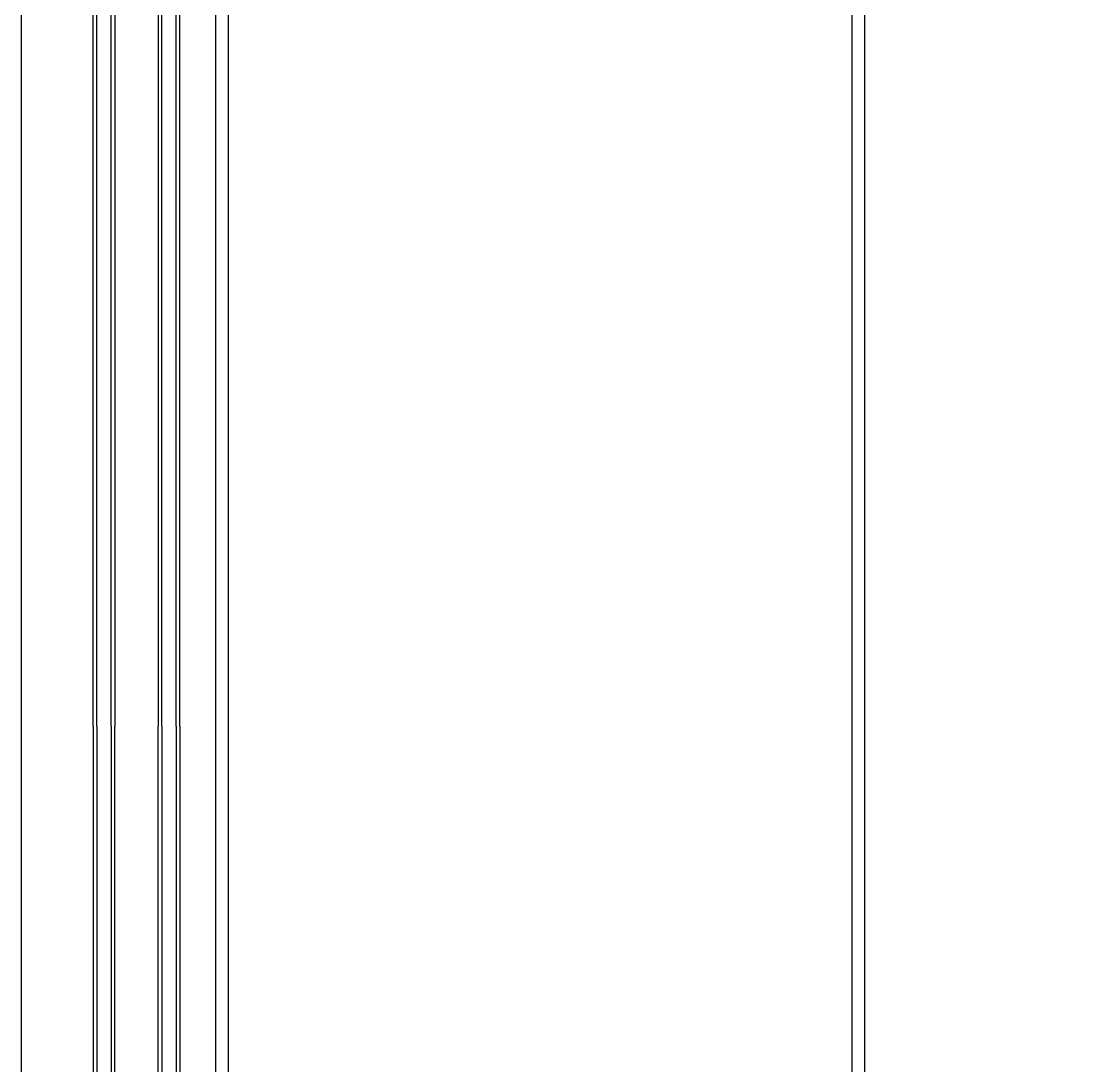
# Model space of a CAD drawing. Extents: x 6843040 to 15500510, y -6507076 to -4940511.
# Drawn here: x 7687958.1 to 7688251.7, y -6173714.2 to -6173424.5 of the extents above; entities that cross this region are included whole.
import ezdxf

# ---------------------------------------------------------------- set-up
doc = ezdxf.new("R2010")
doc.units = 0
doc.header["$LTSCALE"] = 1000
doc.header["$MEASUREMENT"] = 0
doc.linetypes.add('HIDDEN', pattern=[0.375, 0.25, -0.125])
for name, color, linetype in [('GC', 3, 'Continuous'), ('LT-玻璃', 4, 'Continuous'), ('LT-铝板', 31, 'Continuous'), ('批荡层', 213, 'Continuous')]:
    doc.layers.add(name, color=color, linetype=linetype)

# ---------------------------------------------------------------- blocks, each defined once
blk = doc.blocks.new('*U225')
at = {"layer": 'GC', "color": 8, "linetype": 'HIDDEN', "ltscale": 20}
for p, q in [((35.19215967478931, -636.0760559277825), (35.19215967478931, 863.9239415180328)), ((208.1921596757206, -636.0760559281899), (208.1921596757206, 863.9239415176254))]:
    blk.add_line(p, q, dxfattribs=at)
at = {"layer": 'LT-玻璃', "color": 8}
for p, q in [((-1.307471684452594, -636.0760559274623), (-1.307471684452594, -7.500300125999274)), ((2.692142043921649, -636.0760559274623), (2.692142043921649, -7.500300125999274)), ((16.69215967478931, -636.0760559274623), (16.69215967478931, -7.500317757099765)), ((20.69215967478931, -636.0760559274914), (20.69215967478931, -7.500317757128869))]:
    blk.add_line(p, q, dxfattribs=at)
at = {"layer": 'LT-玻璃', "color": 150}
for points in [[(-2.307857956078351, -636.0760559274623), (-2.307857956078351, -8.500300125999274), (-1.307857956078351, -7.500300125999274), (2.692142043921649, -7.500300125999274), (3.692142043921649, -8.500300125999274), (3.692142043921649, -636.0760559274623)], [(21.69215967478931, -636.0760559274914), (21.69215967478931, -8.500317757128869), (20.69215967478931, -7.500317757128869), (16.69215967478931, -7.500317757099765), (15.69215967478931, -8.500317757099765), (15.69215967478931, -636.0760559274623)]]:
    blk.add_lwpolyline(points, dxfattribs=at)
at = {"layer": 'LT-铝板'}
for p, q in [((31.69215967572063, -636.0760559277243), (31.69215967572063, 863.923941518091)), ((211.692159676652, -636.0760559275496), (211.692159676652, 863.9239415182657))]:
    blk.add_line(p, q, dxfattribs=at)
blk = doc.blocks.new('*U224')
at = {"layer": 'GC', "color": 8, "linetype": 'HIDDEN', "ltscale": 20}
for p, q in [((35.19215967478931, -1554.57639037544), (35.19215967478931, 363.9239440718361)), ((208.1921596757206, -1554.576390375847), (208.1921596757206, 363.9239440714287))]:
    blk.add_line(p, q, dxfattribs=at)
at = {"layer": 'LT-玻璃', "color": 8}
for p, q in [((-1.307471684452594, 363.9239440718943), (-1.307471684452594, 7.49948224277432)), ((2.692142043921649, 363.9239440718943), (2.692142043921649, 7.49948224277432)), ((16.69215967478931, 363.9239440718943), (16.69215967478931, 7.499499873874811)), ((20.69215967478931, 363.9239440719234), (20.69215967478931, 7.499499873903915))]:
    blk.add_line(p, q, dxfattribs=at)
at = {"layer": 'LT-玻璃', "color": 150}
for points in [[(-2.307857956078351, 363.9239440718943), (-2.307857956078351, 8.49948224277432), (-1.307857956078351, 7.49948224277432), (2.692142043921649, 7.49948224277432), (3.692142043921649, 8.49948224277432), (3.692142043921649, 363.9239440718943)], [(21.69215967478931, 363.9239440719234), (21.69215967478931, 8.499499873903915), (20.69215967478931, 7.499499873903915), (16.69215967478931, 7.499499873874811), (15.69215967478931, 8.49949987387481), (15.69215967478931, 363.9239440718943)]]:
    blk.add_lwpolyline(points, dxfattribs=at)
at = {"layer": 'LT-铝板'}
for p, q in [((31.69215967572063, -1554.576390375381), (31.69215967572063, 363.9239440718943)), ((211.692159676652, -1554.576390375207), (211.692159676652, 363.9239440720689))]:
    blk.add_line(p, q, dxfattribs=at)

msp = doc.modelspace()

# ---------------------------------------------------------------- linework, layer by layer
at = {"layer": '批荡层'}
msp.add_lwpolyline([(7688298.119167568, -6149863.889315866), (7687958.119146431, -6149841.767290499), (7687958.11927189, -6178963.889315992)], dxfattribs=at)

# ---------------------------------------------------------------- block references
for name, p in [('*U225', (7687980.42768495, -6172983.888673699)), ('*U224', (7687980.42768495, -6173983.888673698))]:
    msp.add_blockref(name, p)

doc.saveas('drawing.dxf')
